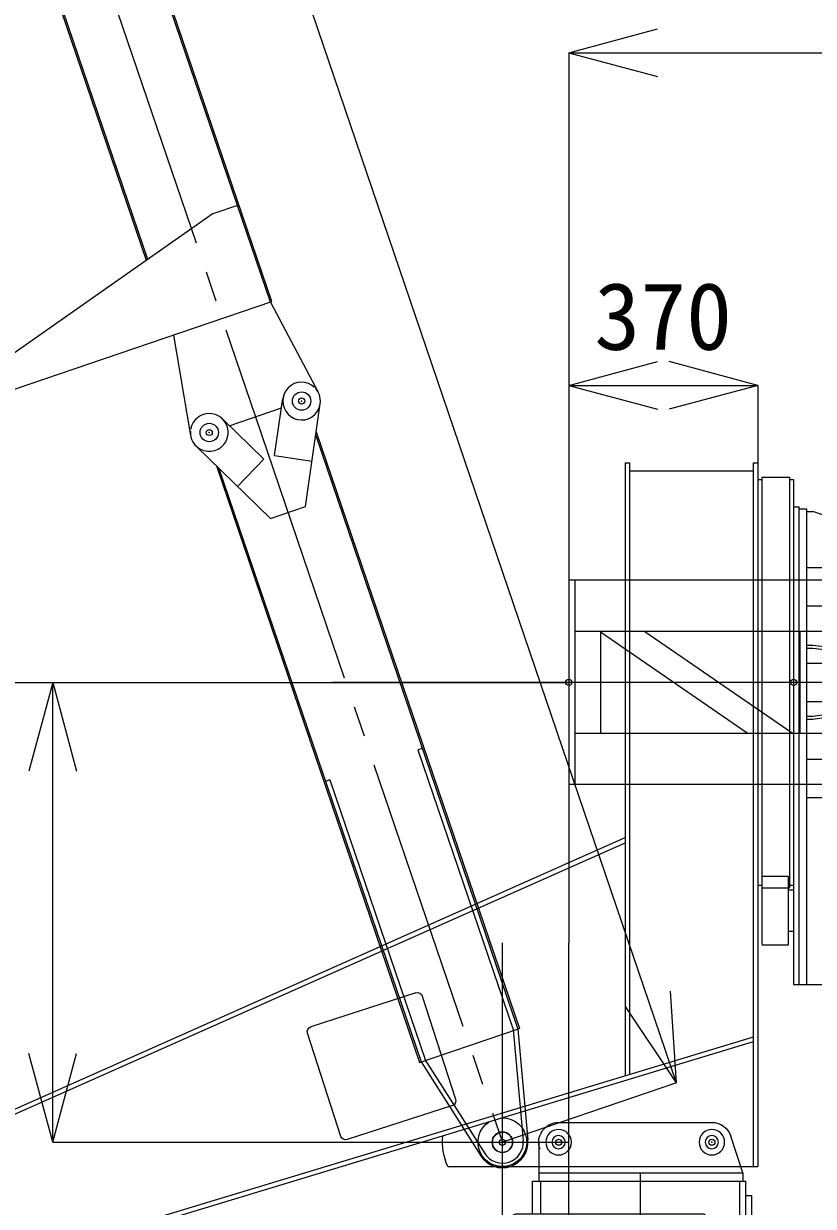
# Model space of a CAD drawing. Units: millimetres, scale not verified. Extents: x -11991 to 12183, y -9047 to 7922.
# Drawn here: x -3643 to -2097, y -5900 to -3585 of the extents above; entities that cross this region are included whole.
import ezdxf
from ezdxf.enums import TextEntityAlignment as Align

# ---------------------------------------------------------------- set-up
doc = ezdxf.new("R2010")
doc.units = ezdxf.units.MM
doc.header["$LTSCALE"] = 60
doc.header["$PDMODE"] = 32
doc.header["$PDSIZE"] = 12
doc.linetypes.add('CHAIN2', pattern=[12, 9, -1, 1, -1])
for name, color, linetype, lineweight in [('0-0', 7, 'Continuous', 18), ('0-1', 7, 'Continuous', 18), ('0-2', 7, 'Continuous', 9), ('0-4', 7, 'Continuous', 18)]:
    doc.layers.add(name, color=color, linetype=linetype, lineweight=lineweight)
doc.styles.add('ＭＳ 明朝', font='')
doc.styles.get('ＭＳ 明朝').set_extended_font_data('MS Mincho')

# ---------------------------------------------------------------- blocks, each defined once
blk = doc.blocks.new('巻上・起伏ｳｲﾝﾁ側面')
at = {"layer": '0-1'}
for p, q in [((-301.4, 3074.7), (23.4, 3144.4)), ((669.9, 3144.4), (23.4, 3144.4)), ((994.6, 3074.7), (669.9, 3144.4)), ((994.6, 3074.7), (994.6, 2989.5)), ((994.6, 2989.5), (-301.4, 2989.5)), ((-301.4, 2726.3), (-38.2, 2989.5)), ((994.6, 2726.3), (731.4, 2989.5)), ((-301.4, 2726.3), (994.6, 2726.3)), ((-301.4, 2726.3), (-301.4, 760)), ((994.6, 2726.3), (994.6, 760)), ((526.5, 2529.4), (166.7, 2529.4)), ((931.6, 2451.1), (526.5, 2529.4)), ((-238.4, 2451.1), (-238.4, 2387.8)), ((346.6, 2387.8), (-238.4, 2387.8)), ((-238.4, 2206.6), (-57.2, 2387.8)), ((346.6, 2387.8), (931.6, 2387.8)), ((931.6, 2206.6), (750.5, 2387.8)), ((-301.4, 2242.2), (-218.7, 2242.2)), ((896, 2242.2), (994.6, 2242.2)), ((-238.4, 2206.6), (-238.4, 431.3)), ((931.6, 2206.6), (-238.4, 2206.6)), ((-301.4, 760), (-246.8, 760)), ((-246.8, 473.4), (-246.8, 760)), ((931.6, 760), (994.6, 760)), ((940.1, 473.4), (940.1, 760)), ((-555.1, 473.4), (-555.1, 230.2)), ((-246.8, 473.4), (-555.1, 473.4)), ((-178.4, 431.3), (-178.4, 177.7)), ((871.6, 431.3), (871.6, 177.7)), ((1248.3, 473.4), (931.6, 473.4)), ((1248.3, 473.4), (1248.3, 230.2)), ((-178.4, 388.4), (-555.1, 388.4)), ((1248.3, 388.4), (871.6, 388.4)), ((-178.4, 230.2), (-555.1, 230.2)), ((-479.8, 230.2), (-479.8, 106.8)), ((-373.4, 177.7), (-373.4, 101.1)), ((-373.4, 177.7), (1066.6, 177.7)), ((1248.3, 230.2), (871.6, 230.2)), ((1248.3, 230.2), (1248.3, -2261.6)), ((-703.8, -2153.8), (-703.8, 65.1)), ((-667.8, 101.1), (-373.4, 101.1)), ((-373.4, 101.1), (-373.4, -38.2)), ((-373.4, 98), (1066.6, 98)), ((-1093.8, -132.5), (-703.8, -132.5)), ((-1093.8, -132.5), (-1093.8, -2640.9)), ((-373.4, -38.2), (1066.6, -38.2)), ((-1549.8, -210.8), (-1093.8, -210.8)), ((-1189.8, -210.8), (-1189.8, -2607.5)), ((-1093.8, -229.7), (-703.8, -229.7)), ((-1782.6, -443.6), (-1782.6, -2243.6)), ((-703.8, -2153.8), (-661.4, -2196.2)), ((-661.4, -2196.2), (-143, -2196.2)), ((-143, -2196.2), (-120.3, -2181.3)), ((862.8, -2181.3), (-120.3, -2181.3)), ((862.8, -2181.3), (888.3, -2206.7)), ((1248.3, -2201.6), (888.3, -2201.6)), ((888.3, -2206.7), (888.3, -2640.9)), ((942.3, -2297.6), (942.3, -2640.9)), ((978.3, -2261.6), (1248.3, -2261.6)), ((-1189.8, -2607.5), (-1622.7, -2464.7)), ((-665.1, -2570.1), (-141.4, -2371.4)), ((-1189.8, -2607.5), (-1093.8, -2607.5)), ((-1093.8, -2598), (-1093.8, -2607.5)), ((1012.2, -2640.9), (-1093.8, -2640.9)), ((-922.4, -2640.9), (-922.4, -2711.6))]:
    blk.add_line(p, q, dxfattribs=at)
at = {"layer": '0-1', "color": 4, "linetype": 'CHAIN2', "lineweight": 9}
for p, q in [((568.2, 3144.4), (568.2, -2711.6)), ((-1180, -1403.6), (1854.5, -1403.6))]:
    blk.add_line(p, q, dxfattribs=at)
at = {"layer": '0-1'}
for points in [[(994.6, 3074.7), (-301.4, 3074.7), (-301.4, 2989.5)], [(-238.4, 2453), (-238.4, 2451.1), (166.7, 2529.4)], [(931.6, 2453), (931.6, 2451.1), (931.6, 2387.8)], [(931.6, 2206.6), (931.6, 431.3), (-238.4, 431.3)], [(1066.6, 177.7), (1066.6, 101.1), (1066.6, -38.2)], [(-1093.8, -2570.1), (-665.1, -2570.1), (-665.1, -2637.4)], [(1012.2, -2640.9), (1012.2, -2711.6), (-922.4, -2711.6)]]:
    blk.add_lwpolyline(points, dxfattribs=at)
for centre, radius in [((-1549.8, -443.6), 150), ((-1549.8, -443.6), 78), ((-143, -1074.6), 288), ((568.2, -1403.6), 360), ((-1549.8, -2243.6), 150), ((-1549.8, -2243.6), 78)]:
    blk.add_circle(centre, radius, dxfattribs=at)
for centre, radius, start, end in [((-667.8, 65.1), 36, 90, 180), ((-1549.8, -443.6), 232.8, 69.33054, 180), ((568.2, -1403.6), 1236, 287.61591, 56.61876), ((568.2, -1403.6), 1200, 288.16253, 55.47863), ((568.2, -1403.6), 1308, 288.92925, 58.67307), ((568.2, -1403.6), 570, 171.01497, 138.56175), ((568.2, -1403.6), 1200, 221.33757, 285.4688), ((-1549.8, -2243.6), 232.8, 180, 251.75055), ((978.3, -2297.6), 36, 90, 180)]:
    blk.add_arc(centre, radius, start, end, dxfattribs=at)
for p in [(-1549.8, -443.6), (-1549.8, -2243.6)]:
    blk.add_point(p, dxfattribs=at)
blk = doc.blocks.new('s1')
at = {"layer": '0-2', "lineweight": 18}
for p, q in [((-607.7, -3171.7), (979.5, 2068.1)), ((418.3, 1432.7), (-1407.3, -2669.7)), ((435.6, 1427.3), (-1387.6, -2669.7)), ((-626.5, -3171.7), (737.9, 1332.7)), ((-238, -1557.2), (-641.5, -1426.8)), ((-799.7, -1851.1), (-666.7, -1439.7)), ((-358.1, -1993.8), (-225.1, -1582.4)), ((-786.8, -1876.3), (-383.3, -2006.7)), ((-119.5, -1975.9), (-119.5, -3189.7)), ((-2875, -2669.7), (-2875, -2687.7)), ((-2875, -2669.7), (-474.4, -2669.7)), ((-2875, -2687.7), (-479.9, -2687.7)), ((-2843, -2687.7), (-2843, -3171.7)), ((-2875, -3171.7), (-119.5, -3171.7)), ((-2809, -3190.6), (-2809, -3205.7)), ((-1221, -3190.6), (-1221, -3205.7)), ((-2819, -3205.7), (-2819, -3313.7)), ((-2819, -3313.7), (-1211, -3313.7)), ((-2809, -3313.7), (-2809, -3329.7)), ((-2809, -3329.7), (-1221, -3329.7)), ((-1221, -3313.7), (-1221, -3329.7))]:
    blk.add_line(p, q, dxfattribs=at)
for points in [[(-2875, -3171.7), (-2875, -3189.7), (-119.5, -3189.7)], [(-2819, -3205.7), (-1211, -3205.7), (-1211, -3313.7)]]:
    blk.add_lwpolyline(points, dxfattribs=at)
blk.add_circle((-215, -2189.7), 40, dxfattribs=at)
for centre, radius, start, end in [((-647.6, -1445.8), 20, 72.0879, 162.0879), ((-244.1, -1576.3), 20, 342.0879, 72.0879), ((-780.6, -1857.3), 20, 162.0879, 252.0879), ((-215, -2189.7), 234.1, 65.9291, 96.0674), ((-377.1, -1987.7), 20, 252.0879, 342.0879), ((-215, -2189.7), 95.5, 180.4404, 145.856)]:
    blk.add_arc(centre, radius, start, end, dxfattribs=at)
at = {"layer": '0-2'}
for p in [(-215, -2189.7), (-2015, -3329.7)]:
    blk.add_point(p, dxfattribs=at)
at = {"layer": '0-2', "xscale": 0.3333333, "yscale": 0.3333333}
blk.add_blockref('巻上・起伏ｳｲﾝﾁ側面', (301.6, -2261.8), dxfattribs=at)
blk = doc.blocks.new('ﾏｽﾄ')
at = {"layer": '0-1'}
for p, q in [((-9016.9, 1199.3), (8983.1, 1199.3)), ((8911.1, -1200.7), (8911.1, 1199.3)), ((8983.1, -1200.7), (8983.1, 1199.3)), ((-8944.9, 599.3), (8911.1, 599.3)), ((6267.7, 599.3), (6267.7, -600.7)), ((8090.6, -600.7), (6346.4, 599.3)), ((8611.1, -594.7), (6875.7, 599.3)), ((8611.1, -594.7), (8611.1, 599.3)), ((-8944.9, -600.7), (8911.1, -600.7)), ((-9016.9, -1200.7), (8983.1, -1200.7))]:
    blk.add_line(p, q, dxfattribs=at)
blk.add_point((8983.1, -0.7), dxfattribs=at)
blk = doc.blocks.new('ｸﾗｲﾐﾝｸﾞﾏｽﾄ立面(1)')
at = {"layer": '0-1'}
for p, q in [((894.8, 1030.1), (894.8, 1133.5)), ((626, 1030.1), (894.8, 1030.1)), ((679.1, 1008.8), (679.1, 1030.1)), ((841.8, 1008.8), (841.8, 1030.1)), ((-820.9, 1008.9), (-820.9, 987.6)), ((-820.9, 1008.9), (1048.4, 1008.9)), ((1048.4, 987.6), (-820.9, 987.6)), ((-813.8, 987.6), (-813.8, 959.1)), ((1048.4, 1008.9), (1048.4, 777.2)), ((-813.8, 959.1), (1048.4, 959.1)), ((-803.2, 959.1), (-803.2, 933.9)), ((-722.2, 701.7), (-803.2, 933.9)), ((-583.6, 959.1), (-583.6, 701.7)), ((-433.6, 959.1), (-433.6, 701.7)), ((-208.6, 959.1), (-208.6, 701.7)), ((-58.6, 959.1), (-58.6, 701.7)), ((166.4, 959.1), (166.4, 705.1)), ((316.4, 959.1), (316.4, 705.1))]:
    blk.add_line(p, q, dxfattribs=at)
at = {"layer": '0-1', "color": 4, "linetype": 'CHAIN2', "lineweight": 9}
blk.add_line((-822.2, 1008.9), (1048.4, 1008.9), dxfattribs=at)
at = {"layer": '0-1'}
for points in [[(626, 1030.1), (626, 1133.5), (891.3, 1133.5)], [(-248.5, 702.3), (-270, 868.1), (-278.5, 933.9), (-278.5, 959.1)], [(-236.5, 702.3), (-258, 868.1), (-266.5, 933.9), (-266.5, 959.1)], [(-30.7, 702.3), (-9.2, 868.1), (-0.7, 933.9), (-0.7, 959.1)], [(-18.7, 702.3), (2.8, 868.1), (11.3, 933.9), (11.3, 959.1)]]:
    blk.add_lwpolyline(points, dxfattribs=at)
blk.add_point((-133.6, 1888.9), dxfattribs=at)
blk = doc.blocks.new('ﾌﾞｰﾑ下部立面')
at = {"layer": '0-4'}
for p, q in [((444.18, 36), (625.37, 128.46)), ((-657.82, 100), (-869.61, 48.59)), ((-657.82, 103.2), (-657.82, -103.2)), ((575.87, 103.2), (-657.82, 103.2)), ((569.6, 100), (-657.82, 100)), ((-77.7, 91), (-77.7, 100)), ((-655.69, 91.25), (-867.49, 39.84)), ((-77.7, 91), (-657.82, 91)), ((558.07, 11.04), (524.44, 76.95)), ((558.07, 11.04), (659, 62.54)), ((642.18, 53.96), (642.18, -53.96)), ((444.18, 36), (444.18, -36)), ((558.07, -11.04), (524.44, -76.95)), ((558.07, -11.04), (659, -62.54)), ((-655.69, -91.25), (-867.49, -39.84)), ((444.18, -36), (625.37, -128.46)), ((-657.82, -100), (-869.61, -48.59)), ((-77.7, -91), (-657.82, -91)), ((-77.7, -100), (-77.7, -91)), ((569.6, -100), (-657.82, -100)), ((575.87, -103.2), (-657.82, -103.2))]:
    blk.add_line(p, q, dxfattribs=at)
at = {"layer": '0-4', "color": 4, "linetype": 'CHAIN2', "lineweight": 9}
blk.add_line((642.18, 0), (-857.82, 0), dxfattribs=at)
at = {"layer": '0-4'}
for centre, radius in [((642.18, 95.5), 18), ((-857.82, 0), 20), ((642.18, -95.5), 18)]:
    blk.add_circle(centre, radius, dxfattribs=at)
for centre, radius, start, end in [((642.18, 95.5), 37, 67.13354, 62.28837), ((-857.82, 0), 50, 103.64408, 256.35592), ((-857.82, 0), 41, 103.64408, 256.35592), ((642.18, -95.5), 37, 297.71163, 292.86646)]:
    blk.add_arc(centre, radius, start, end, dxfattribs=at)
for p in [(642.18, 95.5), (-857.82, 0), (642.18, -95.5)]:
    blk.add_point(p, dxfattribs=at)
blk = doc.blocks.new('ﾌﾞｰﾑ中間部立面')
at = {"layer": '0-4'}
for p, q in [((-2084.53, 421.15), (-2084.53, -143.85)), ((-1884.53, -90.65), (-2035.52, 428.14)), ((-2084.53, 59.35), (-2281.59, 91.37)), ((-1929.12, 62.55), (908.01, 62.55)), ((-1928.19, 59.35), (2184.47, 59.35)), ((-2287.53, 13.31), (-2287.53, -94.61)), ((-1884.53, -90.65), (-1884.53, -143.85)), ((-2084.53, -140.65), (-2281.59, -172.67)), ((-2084.53, -140.65), (2184.47, -140.65)), ((-2084.53, -143.85), (2184.47, -143.85))]:
    blk.add_line(p, q, dxfattribs=at)
at = {"layer": '0-4', "color": 4, "linetype": 'CHAIN2', "lineweight": 9}
blk.add_line((2212.47, -40.65), (-2287.53, -40.65), dxfattribs=at)
at = {"layer": '0-4'}
for centre in [(-2287.53, 54.85), (-2287.53, -136.15)]:
    blk.add_circle(centre, 18, dxfattribs=at)
for centre, start, end in [((-2287.53, 54.85), 67.13354, 62.28837), ((-2287.53, -136.15), 297.71163, 292.86646)]:
    blk.add_arc(centre, 37, start, end, dxfattribs=at)
for p in [(-2287.53, 54.85), (-2287.53, -136.15)]:
    blk.add_point(p, dxfattribs=at)
blk = doc.blocks.new('ﾌﾞｰﾑ立面1')
at = {"layer": '0-0'}
for name, p in [('ﾌﾞｰﾑ中間部立面', (-484.99, 22.91)), ('ﾌﾞｰﾑ下部立面', (-3414.7, -17.74))]:
    blk.add_blockref(name, p, dxfattribs=at)

msp = doc.modelspace()

# ---------------------------------------------------------------- linework, layer by layer
at = {"layer": '0-0', "color": 4, "linetype": 'CHAIN2', "lineweight": 9}
msp.add_line((9424.37, -4874.16), (-2575.63, -4874.16), dxfattribs=at)
at = {"layer": '0-2', "color": 4}
for p, q in [((-2364.53, -5658.04), (-6038.36, 5133.76)), ((-2575.63, -3641.71), (-2401.77, -3595.12)), ((-2575.63, -3641.71), (-605.63, -3641.71)), ((-2575.63, -3641.71), (-2401.77, -3688.3)), ((-2575.63, -3641.71), (-2575.63, -4292.74)), ((-2575.63, -4292.74), (-2401.77, -4246.16)), ((-2205.63, -4292.74), (-2379.5, -4246.16)), ((-2575.63, -4292.74), (-2205.63, -4292.74)), ((-2575.63, -4292.74), (-2401.77, -4339.33)), ((-2575.63, -4292.74), (-2575.63, -5383.98)), ((-2205.63, -4292.74), (-2379.5, -4339.33)), ((-2205.63, -4292.74), (-2205.63, -5383.98)), ((-5967.46, -4874.16), (-3585.62, -4874.16)), ((-3585.62, -4874.16), (-3632.21, -5048.03)), ((-3585.62, -5774.16), (-3585.62, -4874.16)), ((-3585.62, -4874.16), (-3539.04, -5048.03)), ((-3585.62, -4874.16), (-2575.63, -4874.16)), ((891.7, -4874.16), (-3039.57, -4874.16)), ((-2705.63, -6549.49), (-2705.63, -5383.98)), ((-2575.63, -6549.49), (-2575.63, -5383.98)), ((-2364.53, -5658.04), (-2376.46, -5478.43)), ((-2364.53, -5658.04), (-2464.66, -5508.46)), ((-3585.62, -5774.16), (-3632.21, -5600.29)), ((-3585.62, -5774.16), (-3539.04, -5600.29)), ((-2364.53, -5658.04), (-2705.63, -5774.16)), ((-3585.62, -5774.16), (-2575.63, -5774.16))]:
    msp.add_line(p, q, dxfattribs=at)

# ---------------------------------------------------------------- block references
at = {"layer": '0-0', "rotation": 108.8}
msp.add_blockref('ﾌﾞｰﾑ立面1', (-4099.31, -1735.31), dxfattribs=at)
at = {"layer": '0-0'}
for name, p, xscale, yscale, rotation in [('ｸﾗｲﾐﾝｸﾞﾏｽﾄ立面(1)', (-1631.17, -4940.96), -0.5, 0.5, 90), ('s1', (-3800.49, -5881.64), -0.5, 0.5, 90), ('ﾏｽﾄ', (-1078.45, -4874.28), 0.1666667, 0.1666667, 180)]:
    msp.add_blockref(name, p, dxfattribs=dict(at, xscale=xscale, yscale=yscale, rotation=rotation))

# ---------------------------------------------------------------- texts
at = {"layer": '0-2', "style": 'ＭＳ 明朝'}
msp.add_text('370', height=132, dxfattribs=at).set_placement((-2525.63, -4262.74), align=Align.BOTTOM_LEFT)

doc.saveas('drawing.dxf')
